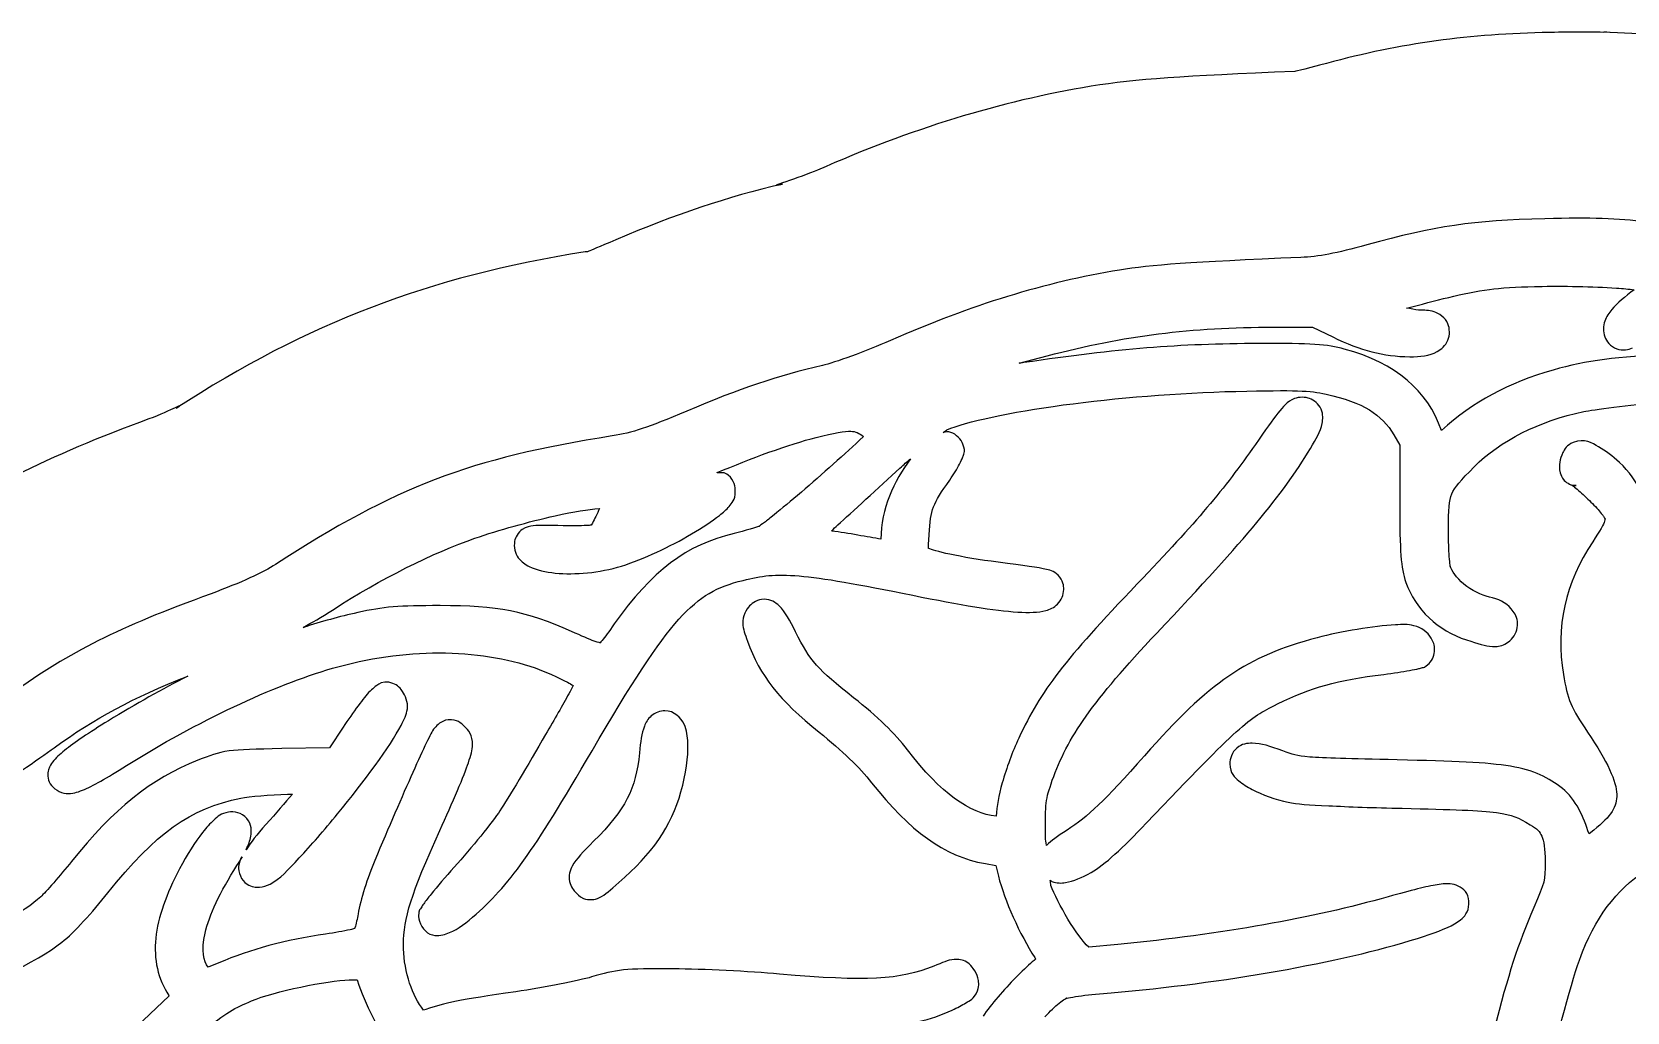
# Model space of a CAD drawing. Extents: x 3 to 1707, y 187 to 1378.
# Drawn here: x 48.5 to 132.5, y 746.2 to 797.8 of the extents above; entities that cross this region are included whole.
import ezdxf

# ---------------------------------------------------------------- set-up
doc = ezdxf.new("R2010")
doc.units = 0
doc.layers.add('Drawings', color=7, linetype='CONTINUOUS')

msp = doc.modelspace()

# ---------------------------------------------------------------- linework, layer by layer
at = {"layer": 'Drawings', "color": 7}
for points in [[(128.037226, 797.741435), (128.034402, 797.741435)], [(143.208216, 797.203034), (143.035405, 797.219974), (131.613656, 797.754874), (131.605185, 797.754874), (131.444515, 797.757697), (131.275657, 797.757697), (131.27481, 797.755552)], [(131.27481, 797.755552), (131.277634, 797.752729)], [(131.196283, 787.962838), (131.19569, 787.962753)], [(127.63784, 784.385083), (127.770216, 784.390729), (127.770837, 784.389544)], [(113.921739, 782.245708), (115.951283, 782.245708), (117.015681, 781.732886)], [(100.509103, 780.348826), (101.987147, 780.740331)], [(91.647134, 776.773725), (91.647162, 776.774318)], [(92.319996, 776.498765), (92.11042, 776.300288)], [(120.230987, 776.576999), (120.539816, 776.047632), (120.539816, 773.075473)], [(94.790632, 775.323713), (94.790745, 775.323544)], [(73.954822, 770.99471), (73.954822, 770.989063)], [(67.132195, 763.572851), (67.121182, 763.572851), (67.115535, 763.572851)], [(70.623292, 761.598639), (70.61228, 761.598639), (70.601267, 761.598639)], [(81.863449, 762.073431), (81.863449, 762.072782)], [(64.92055, 761.201939), (64.214622, 760.126662), (61.699738, 760.076972)], [(71.351415, 761.207134), (71.345767, 761.207134)], [(62.003513, 757.682852), (62.003683, 757.683445)], [(130.74912, 755.786337), (130.500944, 755.58786)], [(98.728554, 754.026017), (99.274547, 753.926637), (99.412429, 753.369716)], [(105.70513, 749.774739), (104.177445, 749.631316), (104.034056, 749.763728)], [(58.379786, 748.810953), (58.379786, 748.8166), (57.822752, 748.579443)], [(65.246293, 747.906711), (65.665445, 747.912357), (65.759193, 747.631158)], [(55.74961, 747.096116), (55.771635, 747.067884), (52.710787, 744.178418)], [(69.283271, 746.357347), (69.161936, 746.313303), (69.046107, 746.473102)]]:
    msp.add_lwpolyline(points, dxfattribs=at)
for points in [[(128.034402, 797.741435), (123.856239, 797.640644), (120.298078, 797.122147), (116.307946, 796.021489)], [(131.277634, 797.752729), (130.243477, 797.778138), (129.230866, 797.769668), (128.037226, 797.741435)], [(116.307946, 796.021489), (114.974052, 795.653558), (114.993959, 795.703558), (115.019203, 795.704659)], [(115.019203, 795.704659), (109.06131, 795.448587), (106.699952, 795.312448), (104.301519, 794.918741)], [(104.301519, 794.918741), (99.481779, 794.127599), (94.759204, 792.650455), (89.890502, 790.507721)], [(89.890502, 790.507721), (89.03808, 790.132562), (86.908633, 789.508475), (88.045883, 789.771181)], [(88.045883, 789.771181), (85.16739, 789.106213), (82.387953, 788.164703), (79.288109, 786.8497)], [(128.173442, 787.95146), (124.390626, 787.859985), (122.408324, 787.569779), (118.814358, 786.57841)], [(131.19569, 787.962753), (130.359843, 787.988162), (129.414096, 787.979693), (128.173442, 787.95146)], [(133.518137, 787.781018), (132.756102, 787.874469), (132.032441, 787.936581), (131.196283, 787.962838)], [(79.288109, 786.8497), (77.373717, 786.037553), (77.930497, 786.246081), (77.661707, 786.203675)], [(77.661707, 786.203675), (69.448091, 784.909029), (63.056956, 782.469059), (56.139904, 777.982431)], [(115.339892, 785.916688), (109.435622, 785.662875), (107.481471, 785.52747), (105.78778, 785.249489)], [(118.814358, 786.57841), (117.17909, 786.127334), (116.260903, 785.956299), (115.339892, 785.916688)], [(105.78778, 785.249489), (101.841754, 784.601742), (98.020564, 783.428976), (93.737359, 781.543924)], [(120.892922, 783.249246), (122.402563, 783.625223), (123.874282, 784.053177), (125.255332, 784.236296)], [(125.255332, 784.236296), (125.841845, 784.314218), (126.695877, 784.363626), (127.63784, 784.385083)], [(127.770837, 784.389544), (129.149656, 784.417776), (130.698801, 784.383897), (131.940218, 784.306821)], [(132.88331, 784.218735), (132.392238, 783.843604), (131.975317, 783.508847), (131.703083, 783.182052)], [(131.940218, 784.306821), (132.317862, 784.284235), (132.578632, 784.249226), (132.88331, 784.218735)], [(121.532662, 783.144502), (121.370298, 783.144502), (121.105152, 783.226095), (120.892922, 783.249246)], [(122.343378, 783.056415), (122.080208, 783.132927), (121.837425, 783.144502), (121.532662, 783.144502)], [(123.076894, 782.422277), (122.951239, 782.748875), (122.606576, 782.980045), (122.343378, 783.056415)], [(131.333572, 782.564458), (131.249708, 782.32589), (131.229094, 782.015159), (131.333572, 781.742853)], [(131.703083, 783.182052), (131.547779, 782.995432), (131.417295, 782.803054), (131.333572, 782.564458)], [(101.987147, 780.740331), (106.070829, 781.809341), (109.540974, 782.245708), (113.921739, 782.245708)], [(117.015681, 781.732886), (118.485622, 781.019159), (119.676438, 780.704306), (121.063756, 780.690698)], [(123.071247, 781.556544), (123.192949, 781.840228), (123.172194, 782.173178), (123.076894, 782.422277)], [(131.333572, 781.742853), (131.416589, 781.526306), (131.626645, 781.22413), (131.956765, 781.108714)], [(93.737359, 781.543924), (92.433143, 780.969921), (90.772065, 780.374603), (90.152571, 780.231519)], [(113.171704, 781.385424), (108.843884, 781.368485), (105.772729, 781.121447), (100.746266, 780.381859)], [(117.622356, 781.098691), (116.720547, 781.347423), (115.87733, 781.396209), (113.171704, 781.385424)], [(122.734829, 776.81966), (121.994904, 778.910926), (120.366638, 780.342474), (117.622356, 781.098691)], [(121.063756, 780.690698), (121.623614, 780.685051), (122.084811, 780.733047), (122.514213, 780.966533)], [(122.514213, 780.966533), (122.728815, 781.083135), (122.949488, 781.27286), (123.071247, 781.556544)], [(131.956765, 781.108714), (132.286886, 780.993242), (132.572419, 781.067212), (132.795069, 781.152757)], [(90.152571, 780.231519), (87.79974, 779.688205), (85.791516, 779.010221), (83.016088, 777.832825)], [(100.746266, 780.381859), (100.654778, 780.367742), (100.598332, 780.362096), (100.509103, 780.348826)], [(128.60835, 779.990325), (126.242502, 779.31299), (124.405903, 778.320181), (122.734829, 776.81966)], [(134.834863, 780.817464), (131.95942, 780.70312), (130.388277, 780.499957), (128.60835, 779.990325)], [(56.139904, 777.982431), (56.734747, 778.368262), (55.882946, 777.853125), (54.707039, 777.422799)], [(102.819916, 778.153974), (105.601697, 778.528766), (108.868789, 778.800563), (111.914249, 778.870835)], [(111.914249, 778.870835), (115.120038, 778.944805), (115.78138, 778.918266), (116.662717, 778.722048)], [(114.997997, 778.48715), (114.59912, 778.329328), (114.410778, 778.079185), (114.126628, 777.720684)], [(115.797673, 778.492797), (115.582223, 778.575519), (115.246908, 778.585683), (114.997997, 778.48715)], [(116.398841, 777.935847), (116.276574, 778.210553), (116.015099, 778.409482), (115.797673, 778.492797)], [(116.662717, 778.722048), (118.619127, 778.285963), (119.595143, 777.657866), (120.230987, 776.576999)], [(130.229782, 777.806625), (130.690838, 777.903746), (132.627002, 778.156487), (134.310923, 778.313913)], [(83.016088, 777.832825), (80.916545, 776.942106), (80.171565, 776.696593), (79.089348, 776.525954)], [(96.709232, 776.847102), (97.700751, 777.271838), (100.038136, 777.779211), (102.819916, 778.153974)], [(114.126628, 777.720684), (113.840557, 777.359783), (113.475423, 776.849869), (112.940894, 776.082951)], [(116.453988, 777.180392), (116.50058, 777.395808), (116.521108, 777.661028), (116.398841, 777.935847)], [(124.461022, 774.900615), (125.846505, 776.28092), (127.842277, 777.304277), (130.229782, 777.806625)], [(54.707039, 777.422799), (49.41605, 775.4856), (45.572158, 773.57415), (41.889472, 770.93384)], [(89.832672, 776.448398), (90.778419, 776.688095), (91.336017, 776.784849), (91.647134, 776.773725)], [(91.647162, 776.774318), (91.916262, 776.765848), (92.064535, 776.673809), (92.319996, 776.498765)], [(96.516203, 776.709326), (96.554041, 776.734736), (96.706691, 776.846256), (96.709232, 776.847102)], [(96.913274, 776.714973), (96.765311, 776.766356), (96.648974, 776.71678), (96.516203, 776.709326)], [(97.547508, 776.086339), (97.448396, 776.34467), (97.205359, 776.613504), (96.913274, 776.714973)], [(115.836301, 775.862509), (116.152529, 776.3803), (116.361003, 776.749756), (116.453988, 777.180392)], [(79.089348, 776.525954), (71.574658, 775.341471), (67.682706, 773.85693), (61.374983, 769.765507)], [(84.620945, 774.595615), (86.355355, 775.338789), (88.404043, 776.086029), (89.832672, 776.448398)], [(92.11042, 776.300288), (91.151431, 775.407169), (89.903773, 774.299763), (88.845502, 773.399812)], [(97.536495, 775.419112), (97.580545, 775.550395), (97.716648, 775.644975), (97.547508, 776.086339)], [(112.940894, 776.082951), (111.274734, 773.692474), (109.889844, 772.052172), (106.719887, 768.737999)], [(107.75122, 766.157458), (112.597785, 771.298891), (114.267842, 773.294616), (115.836301, 775.862509)], [(129.673567, 776.178209), (129.323907, 776.044103), (129.207768, 775.820725), (129.12204, 775.648843)], [(131.008195, 775.952064), (130.642045, 776.157882), (130.281202, 776.411046), (129.673567, 776.178209)], [(132.105716, 775.135936), (131.744761, 775.460529), (131.374346, 775.746246), (131.008195, 775.952064)], [(94.790745, 775.323544), (93.889162, 774.13429), (93.262693, 772.686395), (93.22446, 771.099651)], [(94.233627, 774.838475), (94.439758, 775.029046), (94.595824, 775.151436), (94.790632, 775.323713)], [(96.858127, 774.206002), (97.064822, 774.497252), (97.239864, 774.787938), (97.371026, 775.044151)], [(97.371026, 775.044151), (97.436536, 775.172328), (97.492445, 775.287801), (97.536495, 775.419112)], [(128.967639, 775.14706), (128.942226, 774.979639), (128.925171, 774.816425), (128.984299, 774.59011)], [(129.12204, 775.648843), (129.036199, 775.476905), (128.992488, 775.314424), (128.967639, 775.14706)], [(133.313503, 773.525787), (132.968502, 774.093465), (132.623105, 774.670602), (132.105716, 775.135936)], [(85.200061, 774.468567), (85.005507, 774.631189), (84.810755, 774.581499), (84.609933, 774.589969)], [(84.609933, 774.589969), (84.61558, 774.591832), (84.615298, 774.592679), (84.620945, 774.595615)], [(85.569572, 773.58629), (85.569572, 773.83728), (85.521569, 774.199734), (85.200061, 774.468567)], [(90.963174, 771.849742), (91.65665, 772.472192), (93.12162, 773.810713), (94.233627, 774.838475)], [(95.76614, 771.333081), (95.857346, 772.701246), (95.940363, 772.912202), (96.858127, 774.206002)], [(123.280823, 773.472427), (123.421161, 773.81029), (123.733153, 774.175397), (124.461022, 774.900615)], [(128.984299, 774.59011), (129.013666, 774.476896), (129.063561, 774.336014), (129.199381, 774.187594)], [(129.199381, 774.187594), (129.33492, 774.039089), (129.594419, 773.911759), (129.822575, 773.911759)], [(85.244167, 772.819796), (85.389024, 772.988346), (85.569572, 773.159437), (85.569572, 773.58629)], [(88.845502, 773.399812), (88.316395, 772.949836), (87.831394, 772.553842), (87.461234, 772.258357)], [(123.104341, 771.630683), (123.104341, 772.659264), (123.140456, 773.134564), (123.280823, 773.472427)], [(129.822575, 773.911759), (129.441515, 773.911759), (129.539046, 773.980364), (129.568892, 773.961448)], [(129.568892, 773.961448), (129.598541, 773.941685), (129.663204, 773.895101), (129.745374, 773.829036)], [(129.745374, 773.829036), (129.909715, 773.696906), (130.135668, 773.494392), (130.357527, 773.283125)], [(130.357527, 773.283125), (130.579471, 773.071943), (130.802516, 772.850344), (130.975214, 772.660026)], [(76.089153, 772.330012), (77.120994, 772.566321), (77.790638, 772.641957), (78.422048, 772.716012)], [(78.422048, 772.716012), (78.294417, 772.42414), (78.157184, 772.142856), (78.047003, 771.938506)], [(84.736774, 772.345568), (84.932175, 772.501131), (85.099254, 772.651161), (85.244167, 772.819796)], [(120.539816, 773.075473), (120.54151, 770.352666), (120.588666, 769.624032), (120.865221, 768.823997)], [(130.975214, 772.660026), (131.148026, 772.469736), (131.282434, 772.262592), (131.256484, 772.31262)], [(71.859118, 771.144457), (73.118099, 771.575799), (74.688987, 772.009343), (76.089153, 772.330012)], [(74.357427, 771.60677), (74.138589, 771.461935), (73.987831, 771.160691), (73.954822, 770.99471)], [(74.936514, 771.794236), (74.75749, 771.774473), (74.576349, 771.751605), (74.357427, 771.60677)], [(76.502799, 771.80553), (75.730683, 771.825293), (75.294476, 771.836868), (74.936514, 771.794236)], [(77.732667, 771.811176), (77.405258, 771.79706), (76.965408, 771.794236), (76.502799, 771.80553)], [(77.98635, 771.828116), (77.909827, 771.822469), (77.841663, 771.816823), (77.732667, 771.811176)], [(78.047003, 771.938506), (78.021589, 771.890228), (78.008657, 771.866513), (77.98635, 771.828116)], [(83.269771, 771.369558), (83.840415, 771.702593), (84.345916, 772.034188), (84.736774, 772.345568)], [(86.843546, 771.784186), (86.773236, 771.750024), (86.040482, 771.513432), (85.50889, 771.39268)], [(87.003481, 771.89994), (86.886862, 771.814112), (86.779166, 771.752847), (86.843546, 771.784186)], [(87.461234, 772.258357), (87.275998, 772.110699), (87.120044, 771.985627), (87.003481, 771.89994)], [(90.632291, 771.52992), (90.749475, 771.641722), (90.833057, 771.732915), (90.963174, 771.849742)], [(123.137406, 770.318278), (123.11764, 770.692618), (123.104312, 771.164954), (123.104341, 771.630683)], [(131.317166, 772.036785), (131.278199, 771.900703), (131.09237, 771.544291), (130.693973, 770.950469)], [(131.256484, 772.31262), (131.368021, 772.097203), (131.356133, 772.172868), (131.317166, 772.036785)], [(64.446872, 767.416842), (66.798234, 768.949633), (69.724081, 770.412999), (71.859118, 771.144457)], [(73.954822, 770.989063), (73.895806, 770.68954), (73.984075, 770.343518), (74.147851, 770.117825)], [(85.50889, 771.39268), (83.006036, 770.824607), (81.179517, 769.420388), (79.199671, 766.633888)], [(79.580194, 769.682191), (80.740994, 770.040467), (82.128539, 770.703487), (83.269771, 771.369558)], [(90.659964, 771.524274), (90.648669, 771.525911), (90.643586, 771.526956), (90.632291, 771.52992)], [(92.011167, 771.309139), (91.544125, 771.393838), (91.064065, 771.468655), (90.659964, 771.524274)], [(93.22446, 771.099651), (92.895187, 771.153576), (92.462763, 771.227264), (92.011167, 771.309139)], [(95.744115, 770.610714), (95.741461, 770.722516), (95.735079, 770.887961), (95.76614, 771.333081)], [(130.693973, 770.950469), (129.253935, 768.804375), (128.730165, 766.459042), (129.14974, 763.980477)], [(74.147851, 770.117825), (74.311626, 769.892244), (74.512929, 769.761695), (74.715925, 769.660142)], [(96.858155, 770.301903), (96.256591, 770.428386), (95.884906, 770.558822), (95.744115, 770.610714)], [(99.400598, 769.882842), (98.432685, 770.010455), (97.546068, 770.157266), (96.858155, 770.301903)], [(123.192553, 769.678634), (123.221073, 769.576713), (123.157455, 769.944023), (123.137406, 770.318278)], [(61.374983, 769.765507), (60.7388, 769.352855), (59.536944, 768.797938), (57.977689, 768.227041)], [(74.715925, 769.660142), (75.121862, 769.457147), (75.575576, 769.362341), (76.094688, 769.312736)], [(76.094688, 769.312736), (77.132882, 769.213639), (78.407817, 769.321206), (79.580194, 769.682191)], [(85.976949, 768.928967), (86.94071, 769.17544), (87.660192, 769.266914), (88.927503, 769.160476)], [(88.927503, 769.160476), (90.194814, 769.05432), (91.98965, 768.735374), (94.90584, 768.145843)], [(101.948575, 769.502348), (101.493618, 769.61528), (100.81748, 769.696026), (99.400598, 769.882842)], [(102.648969, 769.105309), (102.418271, 769.392833), (102.176025, 769.445882), (101.948575, 769.502348)], [(102.853039, 768.443615), (102.853039, 768.51335), (102.878452, 768.817842), (102.648969, 769.105309)], [(123.920563, 768.730179), (123.523125, 769.056325), (123.254026, 769.459265), (123.192553, 769.678634)], [(82.601708, 766.883212), (83.738535, 768.142314), (84.595278, 768.575886), (85.976949, 768.928967)], [(106.719887, 768.737999), (102.881925, 764.72543), (101.673771, 763.161075), (100.487868, 760.632058)], [(102.533168, 767.682654), (102.726875, 767.872662), (102.853039, 768.181021), (102.853039, 768.443615)], [(120.865221, 768.823997), (121.361065, 767.390472), (122.544596, 766.291705), (124.058445, 765.79667)], [(125.260725, 768.05194), (124.830702, 768.144544), (124.317972, 768.404033), (123.920563, 768.730179)], [(57.977689, 768.227041), (53.025518, 766.413869), (50.607996, 765.206462), (47.49906, 762.977476)], [(62.830946, 766.451842), (63.307645, 766.727677), (63.710052, 766.936544), (64.446872, 767.416842)], [(70.02811, 767.598803), (67.858397, 767.60092), (67.060105, 767.539231), (65.693259, 767.234881)], [(76.94951, 766.242298), (74.546841, 767.307044), (73.070576, 767.594511), (70.02811, 767.598803)], [(86.319663, 767.585533), (86.163229, 767.429123), (85.935497, 767.006392), (85.955658, 766.675672)], [(87.080738, 767.932911), (86.734862, 767.930087), (86.475645, 767.741492), (86.319663, 767.585533)], [(87.869401, 767.591039), (87.697437, 767.757613), (87.426643, 767.936101), (87.080738, 767.932911)], [(88.740771, 766.212484), (88.418755, 766.848034), (88.213386, 767.258032), (87.869401, 767.591039)], [(94.90584, 768.145843), (97.454156, 767.630678), (99.225245, 767.338213), (100.431931, 767.263566)], [(101.915481, 767.346288), (102.125848, 767.403883), (102.33949, 767.492534), (102.533168, 767.682654)], [(126.407859, 767.428841), (126.109957, 767.759815), (125.720708, 767.952758), (125.260725, 768.05194)], [(126.733235, 766.772624), (126.692009, 767.052412), (126.556753, 767.263312), (126.407859, 767.428841)], [(65.693259, 767.234881), (64.730345, 767.020594), (63.783074, 766.754301), (62.830946, 766.451842)], [(78.029722, 759.962826), (80.103005, 763.510259), (81.464938, 765.624083), (82.601708, 766.883212)], [(79.199671, 766.633888), (78.908292, 766.223834), (78.699196, 765.927953), (78.565437, 765.773689)], [(85.955658, 766.675672), (85.975424, 766.344953), (86.07383, 766.118525), (86.209369, 765.732751)], [(100.431931, 767.263566), (101.035273, 767.226298), (101.494946, 767.230815), (101.915481, 767.346288)], [(120.309006, 766.587558), (119.192453, 766.524598), (117.456124, 766.248142), (116.189265, 765.909319)], [(121.285163, 766.543514), (120.950441, 766.627648), (120.686988, 766.609862), (120.309006, 766.587558)], [(126.4961, 765.928941), (126.682182, 766.152828), (126.774461, 766.492865), (126.733235, 766.772624)], [(78.140778, 765.735009), (77.883821, 765.827896), (77.491833, 766.002092), (76.94951, 766.242298)], [(78.455142, 765.646923), (78.48338, 765.652569), (78.397821, 765.641276), (78.140778, 765.735009)], [(78.565437, 765.773689), (78.431593, 765.619537), (78.428317, 765.641276), (78.455142, 765.646923)], [(86.209369, 765.732751), (86.843462, 763.929743), (87.897554, 762.608388), (89.976145, 760.946375)], [(91.790607, 762.755058), (89.892196, 764.262326), (89.521669, 764.671477), (88.740771, 766.212484)], [(102.252689, 758.409962), (103.036241, 760.657242), (104.391313, 762.59317), (107.75122, 766.157458)], [(116.189265, 765.909319), (112.46459, 764.91315), (110.562283, 763.61057), (107.100439, 759.700289)], [(122.200668, 765.881792), (121.999055, 766.212682), (121.686667, 766.442808), (121.285163, 766.543514)], [(122.37715, 765.275237), (122.377291, 765.518322), (122.301474, 765.716348), (122.200668, 765.881792)], [(124.058445, 765.79667), (124.675172, 765.595087), (125.017717, 765.472641), (125.42066, 765.449265)], [(126.071442, 765.57603), (126.276443, 765.682468), (126.407887, 765.822785), (126.4961, 765.928941)], [(64.363403, 764.301965), (68.082459, 765.385656), (72.069005, 765.372951), (75.029527, 764.318905)], [(122.079333, 764.552871), (122.271345, 764.744572), (122.377037, 765.032237), (122.37715, 765.275237)], [(125.42066, 765.449265), (125.621991, 765.437971), (125.866468, 765.469028), (126.071442, 765.57603)], [(53.520797, 759.184756), (57.248832, 761.517639), (61.245939, 763.393601), (64.363403, 764.301965)], [(75.029527, 764.318905), (75.575746, 764.12438), (76.237003, 763.82898), (76.733694, 763.568983)], [(119.702359, 763.984825), (120.211955, 764.047785), (120.687383, 764.121472), (121.059069, 764.188949)], [(121.059069, 764.188949), (121.244869, 764.222546), (121.404324, 764.254732), (121.538874, 764.288329)], [(121.538874, 764.288329), (121.606078, 764.305268), (121.663005, 764.319385), (121.731903, 764.343383)], [(121.731903, 764.343383), (121.800519, 764.365969), (121.849087, 764.32362), (122.079333, 764.552871)], [(49.715392, 760.122031), (51.877566, 761.687093), (53.834427, 762.738287), (56.752621, 763.893774)], [(56.752621, 763.893774), (55.411047, 763.204807), (54.03621, 762.447573), (52.572199, 761.544714)], [(66.619183, 763.341342), (66.520635, 763.263983), (66.444677, 763.188602), (66.348953, 763.098821)], [(67.115535, 763.572851), (66.83994, 763.532196), (66.717787, 763.4187), (66.619183, 763.341342)], [(67.843629, 763.335695), (67.721362, 763.450603), (67.399205, 763.607295), (67.132195, 763.572851)], [(68.058711, 763.076517), (68.007602, 763.146535), (67.966178, 763.220787), (67.843629, 763.335695)], [(76.733694, 763.568983), (76.865561, 763.499813), (76.939543, 763.452664), (77.042552, 763.392528)], [(77.042552, 763.392528), (76.968825, 763.256163), (76.906195, 763.137867), (76.805388, 762.956894)], [(114.110081, 762.429815), (115.891392, 763.304978), (117.212946, 763.676918), (119.702359, 763.984825)], [(129.14974, 763.980477), (129.368861, 762.684391), (129.56381, 762.215527), (130.429221, 760.94214)], [(66.348953, 763.098821), (66.134633, 762.897521), (65.96233, 762.664995), (65.714719, 762.332355)], [(68.306888, 762.17219), (68.353225, 762.502317), (68.193685, 762.892044), (68.058711, 763.076517)], [(76.805388, 762.956894), (76.486647, 762.384106), (76.05188, 761.620124), (75.586561, 760.817379)], [(94.630867, 760.008959), (93.953034, 760.896092), (93.07068, 761.738731), (91.790607, 762.755058)], [(111.937149, 760.963032), (112.84181, 761.779894), (113.263306, 762.013832), (114.110081, 762.429815)], [(52.572199, 761.544714), (51.545525, 760.911592), (50.781146, 760.398629), (50.261385, 759.978665)], [(65.714719, 762.332355), (65.467079, 761.999715), (65.184087, 761.601349), (64.92055, 761.201939)], [(67.976005, 761.300923), (68.138651, 761.62131), (68.260579, 761.842035), (68.306888, 762.17219)], [(70.601267, 761.598639), (70.187, 761.615579), (69.940914, 761.373905), (69.801592, 761.229184)], [(71.345767, 761.207134), (71.208253, 761.344628), (71.055377, 761.567244), (70.623292, 761.598639)], [(81.14648, 761.802593), (80.956161, 761.633478), (80.855863, 761.441156), (80.782475, 761.251177)], [(81.863449, 762.072782), (81.627669, 762.072782), (81.336741, 761.971708), (81.14648, 761.802593)], [(82.8727, 761.362104), (82.730103, 761.680486), (82.343932, 762.073431), (81.863449, 762.073431)], [(64.633858, 756.646931), (66.039305, 758.363095), (67.407083, 760.180248), (67.976005, 761.300923)], [(69.547909, 760.854223), (69.478164, 760.724916), (69.399552, 760.564243), (69.30524, 760.368984)], [(69.801592, 761.229184), (69.602238, 761.022519), (69.617373, 760.983558), (69.547909, 760.854223)], [(71.605097, 760.881806), (71.515303, 761.042451), (71.423702, 761.134208), (71.351415, 761.207134)], [(71.742979, 760.319351), (71.745605, 760.495806), (71.694891, 760.721133), (71.605097, 760.881806)], [(75.586561, 760.817379), (74.65595, 759.211888), (73.59573, 757.436803), (73.182, 756.808536)], [(80.782475, 761.251177), (80.635642, 760.871106), (80.581455, 760.448093), (80.523286, 759.856049)], [(83.071235, 760.364015), (83.057117, 760.725227), (83.015015, 761.043694), (82.8727, 761.362104)], [(89.976145, 760.946375), (91.225271, 759.947609), (92.093704, 759.104603), (92.744711, 758.282998)], [(107.194187, 756.149101), (109.68055, 758.751269), (111.032488, 760.146199), (111.937149, 760.963032)], [(130.429221, 760.94214), (131.485883, 759.387412), (131.944454, 758.337488), (131.962413, 757.677714)], [(45.932069, 757.502783), (47.219117, 758.369814), (48.907472, 759.537244), (49.715392, 760.122031)], [(50.261385, 759.978665), (50.001604, 759.768612), (49.803605, 759.587272), (49.638192, 759.37211)], [(58.92016, 759.95557), (58.317071, 759.87426), (57.897863, 759.709662), (57.28218, 759.464798)], [(61.699738, 760.076972), (60.265631, 760.048457), (59.52322, 760.036881), (58.92016, 759.95557)], [(69.30524, 760.368984), (69.116051, 759.978354), (68.874652, 759.451359), (68.593805, 758.824985)], [(71.516856, 759.337807), (71.6459, 759.745998), (71.737614, 759.966496), (71.742979, 760.319351)], [(71.742556, 751.20623), (73.711559, 752.928153), (74.869705, 754.555863), (78.029722, 759.962826)], [(80.523286, 759.856049), (80.334945, 757.938021), (79.80307, 756.903201), (78.113191, 755.202057)], [(82.70723, 757.799906), (82.972942, 758.758638), (83.097891, 759.641593), (83.071235, 760.364015)], [(99.291094, 756.518444), (97.943957, 756.66102), (96.383771, 757.714868), (94.630867, 760.008959)], [(100.487868, 760.632058), (100.149192, 759.909805), (99.844175, 759.065783), (99.616499, 758.277493)], [(111.964793, 760.109552), (111.700494, 759.890465), (111.595282, 759.53267), (111.595282, 759.276908)], [(112.770003, 760.363084), (112.527164, 760.365455), (112.229262, 760.32864), (111.964793, 760.109552)], [(114.380395, 759.960539), (113.723147, 760.205883), (113.255428, 760.358341), (112.770003, 760.363084)], [(115.803292, 759.635212), (115.062011, 759.696477), (114.924609, 759.757178), (114.380395, 759.960539)], [(49.638192, 759.37211), (49.555457, 759.264542), (49.473202, 759.153023), (49.417575, 758.969565)], [(57.28218, 759.464798), (54.775796, 758.468404), (52.883852, 756.937278), (50.631009, 754.138045)], [(51.209984, 757.888924), (51.766679, 758.111399), (52.452587, 758.516315), (53.520797, 759.184756)], [(70.022293, 755.775608), (70.682167, 757.22994), (71.320298, 758.714707), (71.516856, 759.337807)], [(107.100439, 759.700289), (104.979887, 757.305011), (104.140115, 756.505682), (103.030311, 755.785179)], [(111.595282, 759.276908), (111.595282, 758.766656), (111.864664, 758.565751), (112.069581, 758.389097)], [(120.397332, 759.486425), (117.842323, 759.543455), (116.544545, 759.573947), (115.803292, 759.635212)], [(126.370134, 759.15003), (125.129818, 759.353024), (123.385074, 759.419654), (120.397332, 759.486425)], [(129.105634, 757.975514), (128.382284, 758.548049), (127.610535, 758.947007), (126.370134, 759.15003)], [(49.417575, 758.969565), (49.361666, 758.786052), (49.354748, 758.475292), (49.505816, 758.230655)], [(49.505816, 758.230655), (49.661968, 757.97797), (50.033484, 757.742734), (50.355133, 757.717833)], [(68.593805, 758.824985), (68.032056, 757.572236), (67.315764, 755.919681), (66.597355, 754.198548)], [(92.744711, 758.282998), (94.768212, 755.729335), (96.546615, 754.421221), (98.728554, 754.026017)], [(99.616499, 758.277493), (99.423357, 757.608854), (99.329892, 757.044478), (99.291094, 756.518444)], [(101.888684, 755.487407), (101.883037, 757.242899), (101.888599, 757.366107), (102.252689, 758.409962)], [(112.069581, 758.389097), (112.274583, 758.21236), (112.507539, 758.070518), (112.775509, 757.931414)], [(50.355133, 757.717833), (50.676782, 757.692423), (50.931622, 757.777686), (51.209984, 757.888924)], [(52.53967, 752.483006), (55.061387, 755.653981), (56.879406, 756.923388), (59.543805, 757.473364)], [(59.543805, 757.473364), (59.984276, 757.564274), (61.082587, 757.653772), (62.003513, 757.682852)], [(62.257393, 757.683445), (61.867693, 757.226524), (61.413216, 756.700659), (60.856549, 756.084335)], [(62.003683, 757.683445), (62.103077, 757.686268), (62.161952, 757.681582), (62.257393, 757.683445)], [(79.442312, 753.035608), (81.177173, 754.519584), (82.20701, 755.995317), (82.70723, 757.799906)], [(112.775509, 757.931414), (113.311478, 757.65332), (113.98002, 757.405238), (114.672706, 757.253176)], [(130.500944, 755.58786), (130.213913, 756.483632), (129.80984, 757.418112), (129.105634, 757.975514)], [(131.962413, 757.677714), (131.979355, 757.01794), (131.688795, 756.539844), (130.74912, 755.786337)], [(58.8987, 756.735018), (58.500528, 756.677705), (58.32125, 756.500685), (58.121077, 756.321435)], [(59.863845, 756.398623), (59.597004, 756.721043), (59.170454, 756.774149), (58.8987, 756.735018)], [(62.620862, 754.325427), (63.227536, 754.972439), (63.931149, 755.788821), (64.633858, 756.646931)], [(73.182, 756.808536), (72.800375, 756.229028), (71.676339, 754.828847), (70.77741, 753.841882)], [(114.672706, 757.253176), (115.112047, 757.156619), (115.75879, 757.124152), (116.801503, 757.071074)], [(116.801503, 757.071074), (117.844243, 757.017996), (119.18819, 756.971976), (120.662055, 756.938662)], [(120.662055, 756.938662), (123.333174, 756.878808), (124.769992, 756.83053), (125.63114, 756.712516)], [(125.63114, 756.712516), (126.492288, 756.594503), (126.753114, 756.455879), (127.406973, 756.072872)], [(57.530978, 755.670751), (57.131959, 755.161967), (56.711282, 754.499002), (56.323163, 753.76283)], [(58.121077, 756.321435), (57.920876, 756.142156), (57.730473, 755.925158), (57.530978, 755.670751)], [(60.856549, 756.084335), (60.372282, 755.54808), (60.069552, 755.144829), (59.825245, 754.760919)], [(60.067914, 755.477751), (60.112247, 755.729589), (60.130968, 756.07626), (59.863845, 756.398623)], [(68.097537, 749.776122), (68.108832, 751.148353), (68.490485, 752.399662), (70.022293, 755.775608)], [(103.030311, 755.785179), (102.503293, 755.442997), (102.207397, 755.246609), (101.943831, 754.985596)], [(104.293273, 753.562941), (105.030234, 753.976468), (105.940514, 754.837091), (107.194187, 756.149101)], [(127.406973, 756.072872), (127.771543, 755.859432), (127.905161, 755.715105), (128.013648, 755.471823)], [(59.825245, 754.760919), (59.940706, 755.000898), (60.025192, 755.235288), (60.067914, 755.477751)], [(78.113191, 755.202057), (77.536927, 754.621928), (77.211269, 754.31035), (76.982604, 753.900691)], [(101.943831, 754.985596), (101.938184, 755.212306), (101.889531, 755.175321), (101.888684, 755.487407)], [(128.013648, 755.471823), (128.122078, 755.228455), (128.195636, 754.812472), (128.195636, 754.120823)], [(50.631009, 754.138045), (50.042378, 753.406701), (49.254788, 752.515106), (49.015083, 752.285263)], [(59.339397, 753.928247), (59.448872, 754.096797), (59.522091, 754.23559), (59.609654, 754.38593)], [(59.609654, 754.38593), (59.53107, 754.23319), (59.444354, 754.09084), (59.422131, 753.884147)], [(61.08767, 752.952377), (61.604438, 753.228777), (62.014215, 753.678414), (62.620862, 754.325427)], [(66.597355, 754.198548), (66.213246, 753.278326), (65.839951, 752.124674), (65.714945, 751.391805)], [(128.195636, 754.120823), (128.195636, 753.109578), (128.181518, 753.075331), (127.594496, 751.716624)], [(56.323163, 753.76283), (55.6117, 752.413327), (55.179983, 751.223085), (55.065735, 750.112404)], [(57.662817, 750.366076), (57.881372, 751.311002), (58.440806, 752.54396), (59.339397, 753.928247)], [(59.422131, 753.884147), (59.391353, 753.598007), (59.564729, 753.134479), (59.868843, 752.946731)], [(70.77741, 753.841882), (70.306613, 753.32491), (69.877888, 752.824313), (69.558583, 752.430238)], [(76.982604, 753.900691), (76.868244, 753.696003), (76.775683, 753.396311), (76.839216, 753.095603)], [(99.412429, 753.369716), (99.729645, 752.113437), (100.552927, 750.292219), (101.326144, 749.085151)], [(102.180995, 752.879254), (102.152758, 752.954353), (102.1697, 753.097777), (102.147901, 753.165987)], [(102.147901, 753.165987), (102.18235, 753.149047), (102.195622, 753.096252), (102.230636, 753.083265)], [(102.947576, 753.033575), (103.382061, 753.102463), (103.798615, 753.285412), (104.293273, 753.562941)], [(130.158992, 749.389586), (131.011188, 751.498045), (132.160694, 752.886369), (133.754821, 753.812012)], [(49.015083, 752.285263), (48.188526, 751.492709), (46.292064, 750.438832), (43.571727, 749.373747)], [(50.129574, 749.896818), (50.76203, 750.393914), (51.733048, 751.468683), (52.53967, 752.483006)], [(59.868843, 752.946731), (60.128624, 752.786933), (60.333993, 752.78665), (60.525158, 752.797943)], [(60.525158, 752.797943), (60.716324, 752.809237), (60.897041, 752.850457), (61.08767, 752.952377)], [(69.558583, 752.430238), (69.399043, 752.233173), (69.269858, 752.063493), (69.167019, 751.917388)], [(76.839216, 753.095603), (76.90275, 752.794922), (77.07189, 752.60932), (77.19218, 752.489047)], [(77.19218, 752.489047), (77.256279, 752.425241), (77.328848, 752.308357), (77.578238, 752.196781)], [(78.388955, 752.225014), (78.767869, 752.405704), (78.951918, 752.616095), (79.442312, 753.035608)], [(103.074418, 751.109194), (102.697367, 751.735992), (102.340789, 752.445174), (102.180995, 752.879254)], [(102.230636, 753.083265), (102.491547, 752.986144), (102.730348, 752.999131), (102.947576, 753.033575)], [(119.933989, 752.28371), (115.951424, 751.159477), (111.202334, 750.314043), (105.70513, 749.774739)], [(122.515032, 752.917848), (121.943314, 752.830891), (121.162558, 752.630607), (119.933989, 752.28371)], [(123.29816, 752.946081), (123.036402, 752.988148), (122.800876, 752.963021), (122.515032, 752.917848)], [(124.06477, 752.460815), (123.899583, 752.72818), (123.560003, 752.903873), (123.29816, 752.946081)], [(124.02617, 751.380032), (124.201805, 751.636669), (124.251135, 752.159118), (124.06477, 752.460815)], [(69.029137, 751.702254), (68.985934, 751.626025), (68.896789, 751.636189), (68.896789, 751.250104)], [(69.167019, 751.917388), (69.115627, 751.844265), (69.072057, 751.778482), (69.029137, 751.702254)], [(77.578238, 752.196781), (77.827572, 752.085261), (78.199483, 752.133539), (78.388955, 752.225014)], [(127.594496, 751.716624), (126.744699, 749.747579), (126.269864, 748.278566), (125.482217, 745.215355)], [(65.532816, 750.60871), (65.457422, 750.588947), (65.395781, 750.57116), (65.290174, 750.548009)], [(65.549475, 750.6584), (65.543828, 750.635813), (65.538463, 750.628755), (65.532816, 750.60871)], [(65.714945, 751.391805), (65.668918, 751.121052), (65.604538, 750.853093), (65.549475, 750.6584)], [(68.896789, 751.250104), (68.896789, 750.938385), (69.141605, 750.465851), (69.49793, 750.323699)], [(70.352752, 750.334992), (70.820274, 750.486885), (71.260689, 750.784798), (71.742556, 751.20623)], [(104.034056, 749.763728), (103.888635, 749.901787), (103.449774, 750.485304), (103.074418, 751.109194)], [(121.478192, 750.09521), (122.34431, 750.36681), (122.961094, 750.597727), (123.419495, 750.861704)], [(123.419495, 750.861704), (123.648781, 750.993552), (123.850535, 751.123423), (124.02617, 751.380032)], [(43.064786, 746.444897), (46.039285, 747.542591), (48.812002, 748.861151), (50.129574, 749.896818)], [(55.065735, 750.112404), (54.951375, 749.001723), (55.179249, 747.963374), (55.74961, 747.096116)], [(57.822752, 748.579443), (57.573983, 748.88402), (57.448271, 749.438429), (57.662817, 750.366076)], [(64.005159, 750.321864), (61.895421, 750.014549), (60.030952, 749.513218), (58.379786, 748.810953)], [(65.290174, 750.548009), (64.95435, 750.474321), (64.489679, 750.392446), (64.005159, 750.321864)], [(69.046107, 746.473102), (68.492716, 747.236547), (68.090083, 748.562334), (68.097537, 749.776122)], [(69.49793, 750.323699), (69.854169, 750.181687), (70.119005, 750.258481), (70.352752, 750.334992)], [(105.352166, 747.238834), (111.201572, 747.726613), (117.430485, 748.825408), (121.478192, 750.09521)], [(97.090208, 748.987634), (96.720584, 748.946414), (96.48918, 748.824448), (96.014768, 748.634723)], [(97.746523, 748.849858), (97.548299, 748.971824), (97.27502, 749.008244), (97.090208, 748.987634)], [(101.381319, 748.997064), (101.320892, 748.951045), (101.262836, 748.912366), (101.199303, 748.859288)], [(101.326144, 749.085151), (101.368782, 749.018521), (101.34591, 749.056071), (101.381319, 748.997064)], [(128.261824, 742.623634), (128.974049, 745.637691), (129.770251, 748.427748), (130.158992, 749.389586)], [(82.315356, 748.491357), (79.748516, 748.51112), (79.300138, 748.457195), (78.002586, 748.066763)], [(87.885581, 748.221168), (86.327513, 748.359227), (83.852472, 748.480628), (82.315356, 748.491357)], [(96.014768, 748.634723), (94.219593, 747.916592), (92.498624, 747.81261), (87.885581, 748.221168)], [(98.093953, 748.513491), (98.03409, 748.595367), (97.944861, 748.727779), (97.746523, 748.849858)], [(98.331116, 748.017214), (98.284808, 748.19254), (98.209725, 748.355133), (98.093953, 748.513491)], [(101.199303, 748.859288), (100.93698, 748.639071), (100.639445, 748.351152), (100.327933, 748.032149)], [(60.111767, 746.809383), (61.279824, 747.292956), (64.1187, 747.892481), (65.246293, 747.906711)], [(65.759193, 747.631158), (66.159143, 746.465253), (67.004111, 744.857616), (67.694989, 744.024831)], [(74.020699, 747.289258), (71.004493, 746.854189), (70.283289, 746.710907), (69.283271, 746.357347)], [(78.002586, 748.066763), (77.363721, 747.874497), (75.490724, 747.501371), (74.020699, 747.289258)], [(97.707951, 746.710314), (97.918318, 746.844138), (98.123178, 746.860513), (98.309091, 747.344453)], [(98.309091, 747.344453), (98.427123, 747.652135), (98.377482, 747.84025), (98.331116, 748.017214)], [(100.327933, 748.032149), (99.704881, 747.394171), (99.038513, 746.632053), (98.607219, 745.997406)], [(57.591377, 745.232323), (58.696945, 746.150626), (59.268154, 746.460143), (60.111767, 746.809383)], [(96.985504, 746.324343), (97.256863, 746.448002), (97.497754, 746.576462), (97.707951, 746.710314)], [(101.866631, 745.976259), (102.126977, 746.258023), (102.396247, 746.511414), (102.616694, 746.693092)], [(102.616694, 746.693092), (102.837226, 746.874912), (103.063546, 746.978329), (102.98067, 746.95227)], [(102.98067, 746.95227), (102.938879, 746.938153), (103.350012, 747.023134), (103.796893, 747.079036)], [(103.796893, 747.079036), (104.243802, 747.135219), (104.799254, 747.192814), (105.352166, 747.238834)], [(95.209643, 745.717759), (95.799714, 745.847913), (96.442674, 746.07722), (96.985504, 746.324343)]]:
    msp.add_open_spline(points, degree=3, dxfattribs=at)

doc.saveas('drawing.dxf')
